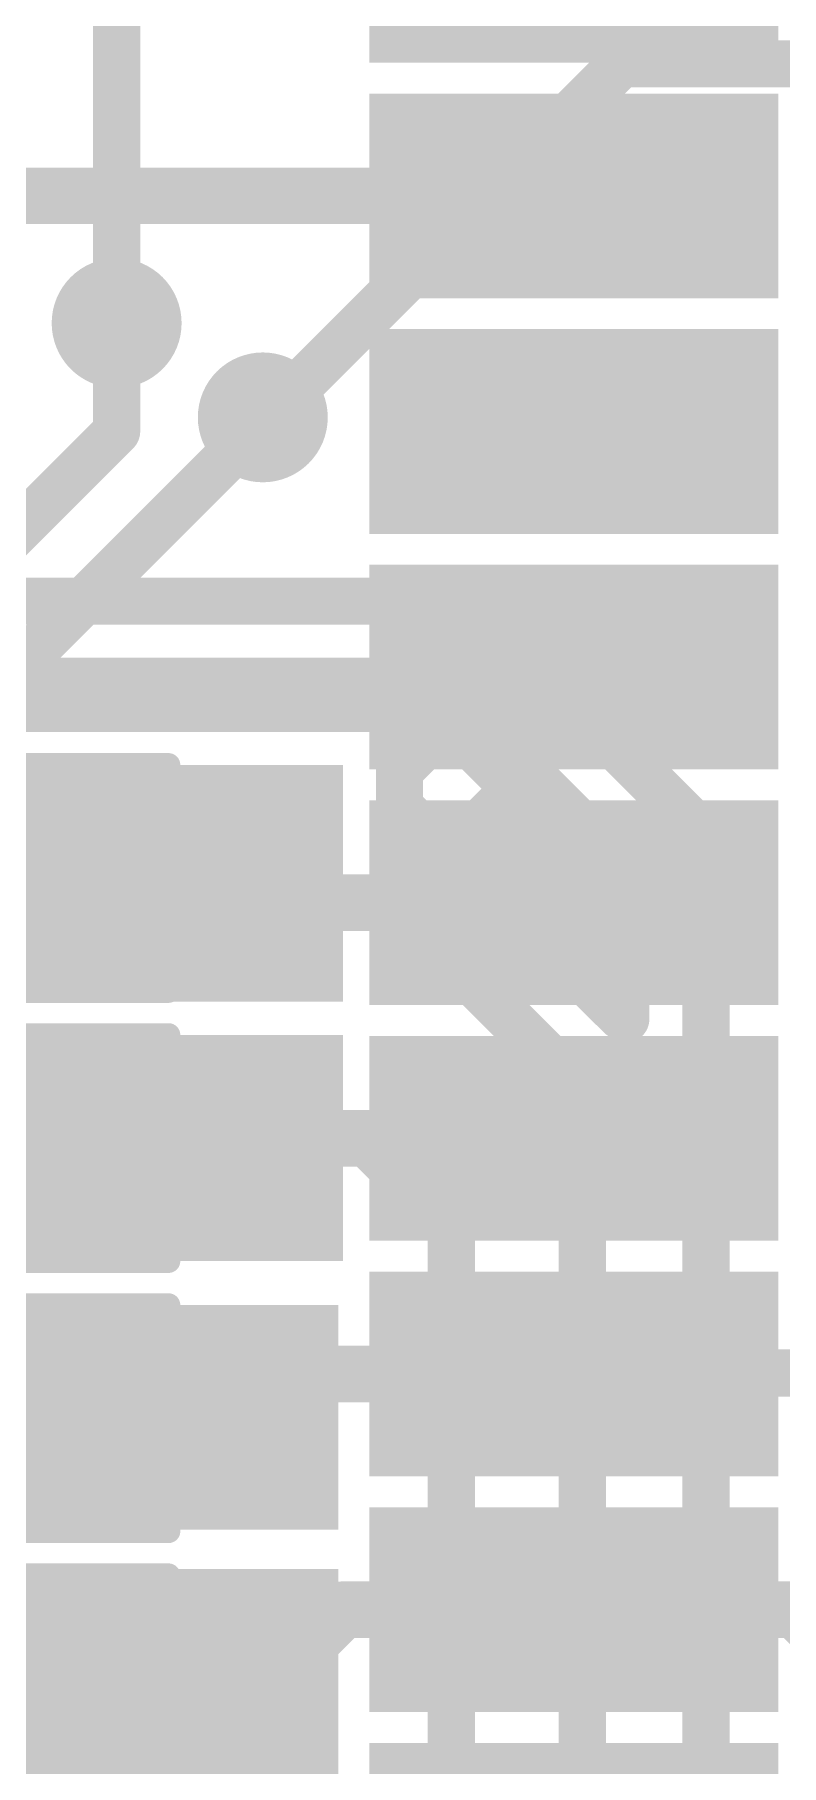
# Model space of a CAD drawing. Header units: millimetres. Extents: x 0.78 to 3.29, y 2.96 to 5.31.
# Drawn here: x 1.9346 to 2.093, y 4.29 to 4.6572 of the extents above; entities that cross this region are included whole.
import ezdxf

# ---------------------------------------------------------------- set-up
doc = ezdxf.new("R2010")
doc.units = ezdxf.units.MM
doc.header["$MEASUREMENT"] = 0
for name, color, linetype in [('BottomLayer', 5, 'Continuous'), ('BottomOverlay', 54, 'Continuous'), ('BottomPaste', 16, 'Continuous'), ('BottomSolder', 6, 'Continuous'), ('MultiLayer', 9, 'Continuous'), ('TopLayer', 1, 'Continuous'), ('TopPaste', 8, 'Continuous'), ('TopSolder', 216, 'Continuous'), ('ViaHoleLayer', 16, 'Continuous')]:
    doc.layers.add(name, color=color, linetype=linetype)

# ---------------------------------------------------------------- blocks, each defined once
blk = doc.blocks.new('ESP32_WROOM_32_70')
at = {"layer": 'TopLayer'}
for points in [[(0.62992, -0.16772), (0.70866, -0.16772), (0.62992, -0.13228), (0.70866, -0.13228)], [(0.62992, -0.21772), (0.70866, -0.21772), (0.62992, -0.18228), (0.70866, -0.18228)], [(0.62992, -0.26772), (0.70866, -0.26772), (0.62992, -0.23228), (0.70866, -0.23228)], [(0.62992, -0.31772), (0.70866, -0.31772), (0.62992, -0.28228), (0.70866, -0.28228)], [(0.62992, -0.36772), (0.70866, -0.36772), (0.62992, -0.33228), (0.70866, -0.33228)], [(0.62992, -0.41772), (0.70866, -0.41772), (0.62992, -0.38228), (0.70866, -0.38228)], [(0.62992, -0.46772), (0.70866, -0.46772), (0.62992, -0.43228), (0.70866, -0.43228)], [(0.62992, -0.51772), (0.70866, -0.51772), (0.62992, -0.48228), (0.70866, -0.48228)], [(0.62992, -0.56772), (0.70866, -0.56772), (0.62992, -0.53228), (0.70866, -0.53228)]]:
    blk.add_solid(points, dxfattribs=at)
at = {"layer": 'TopPaste'}
for points in [[(0.62992, -0.16772), (0.70866, -0.16772), (0.62992, -0.13228), (0.70866, -0.13228)], [(0.62992, -0.21772), (0.70866, -0.21772), (0.62992, -0.18228), (0.70866, -0.18228)], [(0.62992, -0.26772), (0.70866, -0.26772), (0.62992, -0.23228), (0.70866, -0.23228)], [(0.62992, -0.31772), (0.70866, -0.31772), (0.62992, -0.28228), (0.70866, -0.28228)], [(0.62992, -0.36772), (0.70866, -0.36772), (0.62992, -0.33228), (0.70866, -0.33228)], [(0.62992, -0.41772), (0.70866, -0.41772), (0.62992, -0.38228), (0.70866, -0.38228)], [(0.62992, -0.46772), (0.70866, -0.46772), (0.62992, -0.43228), (0.70866, -0.43228)], [(0.62992, -0.51772), (0.70866, -0.51772), (0.62992, -0.48228), (0.70866, -0.48228)], [(0.62992, -0.56772), (0.70866, -0.56772), (0.62992, -0.53228), (0.70866, -0.53228)]]:
    blk.add_solid(points, dxfattribs=at)
at = {"layer": 'TopSolder'}
for points in [[(0.62592, -0.17172), (0.71266, -0.17172), (0.62592, -0.12828), (0.71266, -0.12828)], [(0.62592, -0.22172), (0.71266, -0.22172), (0.62592, -0.17828), (0.71266, -0.17828)], [(0.62592, -0.27172), (0.71266, -0.27172), (0.62592, -0.22828), (0.71266, -0.22828)], [(0.62592, -0.32172), (0.71266, -0.32172), (0.62592, -0.27828), (0.71266, -0.27828)], [(0.62592, -0.37172), (0.71266, -0.37172), (0.62592, -0.32828), (0.71266, -0.32828)], [(0.62592, -0.42172), (0.71266, -0.42172), (0.62592, -0.37828), (0.71266, -0.37828)], [(0.62592, -0.47172), (0.71266, -0.47172), (0.62592, -0.42828), (0.71266, -0.42828)], [(0.62592, -0.52172), (0.71266, -0.52172), (0.62592, -0.47828), (0.71266, -0.47828)], [(0.62592, -0.57172), (0.71266, -0.57172), (0.62592, -0.52828), (0.71266, -0.52828)]]:
    blk.add_solid(points, dxfattribs=at)
blk = doc.blocks.new('R__0603_B_84')
at = {"layer": 'BottomLayer'}
for points in [[(-0.045, 0.0175), (-0.045, -0.0175), (-0.015, 0.0175), (-0.015, -0.0175)], [(0.015, 0.0175), (0.015, -0.0175), (0.045, 0.0175), (0.045, -0.0175)]]:
    blk.add_solid(points, dxfattribs=at)
at = {"layer": 'BottomOverlay', "const_width": 0.005}
for points in [[(-0.05, -0.024), (-0.05, 0.024)], [(-0.05, 0.024), (-0.016, 0.024)], [(0.016, 0.024), (0.05, 0.024)], [(0.05, -0.024), (0.05, 0.024)], [(-0.05, -0.024), (-0.016, -0.024)], [(0.016, -0.024), (0.05, -0.024)]]:
    blk.add_lwpolyline(points, dxfattribs=at)
at = {"layer": 'BottomOverlay', "const_width": 0.0025}
for points in [[(-0.05125, 0.024, 1), (-0.04875, 0.024, 1)], [(-0.05125, 0.024, 1), (-0.04875, 0.024, 1)], [(-0.01725, 0.024, 1), (-0.01475, 0.024, 1)], [(0.01475, 0.024, 1), (0.01725, 0.024, 1)], [(0.04875, 0.024, 1), (0.05125, 0.024, 1)], [(0.04875, 0.024, 1), (0.05125, 0.024, 1)], [(-0.05125, -0.024, 1), (-0.04875, -0.024, 1)], [(-0.05125, -0.024, 1), (-0.04875, -0.024, 1)], [(-0.01725, -0.024, 1), (-0.01475, -0.024, 1)], [(0.01475, -0.024, 1), (0.01725, -0.024, 1)], [(0.04875, -0.024, 1), (0.05125, -0.024, 1)], [(0.04875, -0.024, 1), (0.05125, -0.024, 1)]]:
    blk.add_lwpolyline(points, format="xyb", close=True, dxfattribs=at)
at = {"layer": 'BottomPaste'}
for points in [[(-0.045, 0.0175), (-0.045, -0.0175), (-0.015, 0.0175), (-0.015, -0.0175)], [(0.015, 0.0175), (0.015, -0.0175), (0.045, 0.0175), (0.045, -0.0175)]]:
    blk.add_solid(points, dxfattribs=at)
at = {"layer": 'BottomSolder'}
for points in [[(-0.049, 0.0215), (-0.049, -0.0215), (-0.011, 0.0215), (-0.011, -0.0215)], [(0.011, 0.0215), (0.011, -0.0215), (0.049, 0.0215), (0.049, -0.0215)]]:
    blk.add_solid(points, dxfattribs=at)
blk = doc.blocks.new('R__0603_B_85')
at = {"layer": 'BottomLayer'}
for points in [[(-0.045, 0.0175), (-0.045, -0.0175), (-0.015, 0.0175), (-0.015, -0.0175)], [(0.015, 0.0175), (0.015, -0.0175), (0.045, 0.0175), (0.045, -0.0175)]]:
    blk.add_solid(points, dxfattribs=at)
at = {"layer": 'BottomOverlay', "const_width": 0.005}
for points in [[(-0.05, -0.024), (-0.05, 0.024)], [(-0.05, 0.024), (-0.016, 0.024)], [(0.016, 0.024), (0.05, 0.024)], [(0.05, -0.024), (0.05, 0.024)], [(-0.05, -0.024), (-0.016, -0.024)], [(0.016, -0.024), (0.05, -0.024)]]:
    blk.add_lwpolyline(points, dxfattribs=at)
at = {"layer": 'BottomOverlay', "const_width": 0.0025}
for points in [[(-0.05125, 0.024, 1), (-0.04875, 0.024, 1)], [(-0.05125, 0.024, 1), (-0.04875, 0.024, 1)], [(-0.01725, 0.024, 1), (-0.01475, 0.024, 1)], [(0.01475, 0.024, 1), (0.01725, 0.024, 1)], [(0.04875, 0.024, 1), (0.05125, 0.024, 1)], [(0.04875, 0.024, 1), (0.05125, 0.024, 1)], [(-0.05125, -0.024, 1), (-0.04875, -0.024, 1)], [(-0.05125, -0.024, 1), (-0.04875, -0.024, 1)], [(-0.01725, -0.024, 1), (-0.01475, -0.024, 1)], [(0.01475, -0.024, 1), (0.01725, -0.024, 1)], [(0.04875, -0.024, 1), (0.05125, -0.024, 1)], [(0.04875, -0.024, 1), (0.05125, -0.024, 1)]]:
    blk.add_lwpolyline(points, format="xyb", close=True, dxfattribs=at)
at = {"layer": 'BottomPaste'}
for points in [[(-0.045, 0.0175), (-0.045, -0.0175), (-0.015, 0.0175), (-0.015, -0.0175)], [(0.015, 0.0175), (0.015, -0.0175), (0.045, 0.0175), (0.045, -0.0175)]]:
    blk.add_solid(points, dxfattribs=at)
at = {"layer": 'BottomSolder'}
for points in [[(-0.049, 0.0215), (-0.049, -0.0215), (-0.011, 0.0215), (-0.011, -0.0215)], [(0.011, 0.0215), (0.011, -0.0215), (0.049, 0.0215), (0.049, -0.0215)]]:
    blk.add_solid(points, dxfattribs=at)
blk = doc.blocks.new('R__0603_B_86')
at = {"layer": 'BottomLayer'}
for points in [[(-0.045, 0.0175), (-0.045, -0.0175), (-0.015, 0.0175), (-0.015, -0.0175)], [(0.015, 0.0175), (0.015, -0.0175), (0.045, 0.0175), (0.045, -0.0175)]]:
    blk.add_solid(points, dxfattribs=at)
at = {"layer": 'BottomOverlay', "const_width": 0.005}
for points in [[(-0.05, -0.024), (-0.05, 0.024)], [(-0.05, 0.024), (-0.016, 0.024)], [(0.016, 0.024), (0.05, 0.024)], [(0.05, -0.024), (0.05, 0.024)], [(-0.05, -0.024), (-0.016, -0.024)], [(0.016, -0.024), (0.05, -0.024)]]:
    blk.add_lwpolyline(points, dxfattribs=at)
at = {"layer": 'BottomOverlay', "const_width": 0.0025}
for points in [[(-0.05125, 0.024, 1), (-0.04875, 0.024, 1)], [(-0.05125, 0.024, 1), (-0.04875, 0.024, 1)], [(-0.01725, 0.024, 1), (-0.01475, 0.024, 1)], [(0.01475, 0.024, 1), (0.01725, 0.024, 1)], [(0.04875, 0.024, 1), (0.05125, 0.024, 1)], [(0.04875, 0.024, 1), (0.05125, 0.024, 1)], [(-0.05125, -0.024, 1), (-0.04875, -0.024, 1)], [(-0.05125, -0.024, 1), (-0.04875, -0.024, 1)], [(-0.01725, -0.024, 1), (-0.01475, -0.024, 1)], [(0.01475, -0.024, 1), (0.01725, -0.024, 1)], [(0.04875, -0.024, 1), (0.05125, -0.024, 1)], [(0.04875, -0.024, 1), (0.05125, -0.024, 1)]]:
    blk.add_lwpolyline(points, format="xyb", close=True, dxfattribs=at)
at = {"layer": 'BottomPaste'}
for points in [[(-0.045, 0.0175), (-0.045, -0.0175), (-0.015, 0.0175), (-0.015, -0.0175)], [(0.015, 0.0175), (0.015, -0.0175), (0.045, 0.0175), (0.045, -0.0175)]]:
    blk.add_solid(points, dxfattribs=at)
at = {"layer": 'BottomSolder'}
for points in [[(-0.049, 0.0215), (-0.049, -0.0215), (-0.011, 0.0215), (-0.011, -0.0215)], [(0.011, 0.0215), (0.011, -0.0215), (0.049, 0.0215), (0.049, -0.0215)]]:
    blk.add_solid(points, dxfattribs=at)
blk = doc.blocks.new('R__0603_B_87')
at = {"layer": 'BottomLayer'}
for points in [[(-0.045, 0.0175), (-0.045, -0.0175), (-0.015, 0.0175), (-0.015, -0.0175)], [(0.015, 0.0175), (0.015, -0.0175), (0.045, 0.0175), (0.045, -0.0175)]]:
    blk.add_solid(points, dxfattribs=at)
at = {"layer": 'BottomOverlay', "const_width": 0.005}
for points in [[(-0.05, -0.024), (-0.05, 0.024)], [(-0.05, 0.024), (-0.016, 0.024)], [(0.016, 0.024), (0.05, 0.024)], [(0.05, -0.024), (0.05, 0.024)], [(-0.05, -0.024), (-0.016, -0.024)], [(0.016, -0.024), (0.05, -0.024)]]:
    blk.add_lwpolyline(points, dxfattribs=at)
at = {"layer": 'BottomOverlay', "const_width": 0.0025}
for points in [[(-0.05125, 0.024, 1), (-0.04875, 0.024, 1)], [(-0.05125, 0.024, 1), (-0.04875, 0.024, 1)], [(-0.01725, 0.024, 1), (-0.01475, 0.024, 1)], [(0.01475, 0.024, 1), (0.01725, 0.024, 1)], [(0.04875, 0.024, 1), (0.05125, 0.024, 1)], [(0.04875, 0.024, 1), (0.05125, 0.024, 1)], [(-0.05125, -0.024, 1), (-0.04875, -0.024, 1)], [(-0.05125, -0.024, 1), (-0.04875, -0.024, 1)], [(-0.01725, -0.024, 1), (-0.01475, -0.024, 1)], [(0.01475, -0.024, 1), (0.01725, -0.024, 1)], [(0.04875, -0.024, 1), (0.05125, -0.024, 1)], [(0.04875, -0.024, 1), (0.05125, -0.024, 1)]]:
    blk.add_lwpolyline(points, format="xyb", close=True, dxfattribs=at)
at = {"layer": 'BottomPaste'}
for points in [[(-0.045, 0.0175), (-0.045, -0.0175), (-0.015, 0.0175), (-0.015, -0.0175)], [(0.015, 0.0175), (0.015, -0.0175), (0.045, 0.0175), (0.045, -0.0175)]]:
    blk.add_solid(points, dxfattribs=at)
at = {"layer": 'BottomSolder'}
for points in [[(-0.049, 0.0215), (-0.049, -0.0215), (-0.011, 0.0215), (-0.011, -0.0215)], [(0.011, 0.0215), (0.011, -0.0215), (0.049, 0.0215), (0.049, -0.0215)]]:
    blk.add_solid(points, dxfattribs=at)

msp = doc.modelspace()

# ---------------------------------------------------------------- linework, layer by layer
at = {"layer": 'BottomLayer', "const_width": 0.01}
for points in [[(1.952, 4.596), (1.952, 4.669)], [(1.9835, 4.5755), (2.059, 4.651)], [(2.059, 4.651), (2.29834, 4.651)], [(1.916, 4.537), (2.027, 4.537)], [(2.027, 4.537), (2.077, 4.487)], [(1.916, 4.52), (2.01996, 4.52)], [(1.92881, 4.52), (1.93455, 4.51426)], [(1.9404, 4.51426), (1.94613, 4.52)], [(1.9571, 4.52), (1.96283, 4.51426)], [(1.96868, 4.51426), (1.97442, 4.52)], [(1.98538, 4.52), (1.99112, 4.51426)], [(1.99696, 4.51426), (2.0027, 4.52)], [(2.01367, 4.52), (2.06, 4.47367)], [(2.01996, 4.52), (2.06, 4.47996)], [(1.917, 4.51426), (2.012, 4.51426)], [(2.012, 4.50102), (2.02547, 4.51449)], [(2.012, 4.48996), (2.012, 4.51426)], [(2.02357, 4.4843), (2.03961, 4.50035)], [(2.012, 4.49338), (2.01628, 4.4891)], [(2.077, 4.12), (2.077, 4.487)], [(2.02287, 4.485), (2.05887, 4.44901)], [(2.03771, 4.47016), (2.05376, 4.4862)], [(2.06, 4.44834), (2.06, 4.47996)], [(1.943, 4.47826), (1.97803, 4.47826)], [(1.97803, 4.47826), (1.98329, 4.473)], [(1.98329, 4.473), (2.01083, 4.473)], [(2.01083, 4.473), (2.04978, 4.43405)], [(2.05186, 4.45602), (2.06, 4.46416)], [(2.05078, 3.853), (2.05078, 4.43405)], [(1.98329, 4.423), (2.004, 4.423)], [(2.004, 4.423), (2.023, 4.404)], [(2.023, 4.12), (2.023, 4.404)], [(1.98169, 4.3746), (1.98329, 4.373)]]:
    msp.add_lwpolyline(points, dxfattribs=at)
at = {"layer": 'BottomLayer'}
for points, const_width in [([(2.0565, 4.651, 1), (2.0615, 4.651, 1)], 0.005), ([(2.0565, 4.651, 1), (2.0615, 4.651, 1)], 0.005), ([(1.94511, 4.596, 1), (1.95889, 4.596, 1)], 0.01378), ([(1.9495, 4.596, 1), (1.9545, 4.596, 1)], 0.005), ([(1.97611, 4.576, 1), (1.98989, 4.576, 1)], 0.01378), ([(1.981, 4.5755, 1), (1.986, 4.5755, 1)], 0.005), ([(2.0245, 4.537, 1), (2.0295, 4.537, 1)], 0.005), ([(2.0245, 4.537, 1), (2.0295, 4.537, 1)], 0.005), ([(1.94363, 4.52, 1), (1.94863, 4.52, 1)], 0.005), ([(1.9546, 4.52, 1), (1.9596, 4.52, 1)], 0.005), ([(1.97192, 4.52, 1), (1.97691, 4.52, 1)], 0.005), ([(1.98288, 4.52, 1), (1.98788, 4.52, 1)], 0.005), ([(2.0002, 4.52, 1), (2.0052, 4.52, 1)], 0.005), ([(2.01117, 4.52, 1), (2.01617, 4.52, 1)], 0.005), ([(2.01746, 4.52, 1), (2.02246, 4.52, 1)], 0.005), ([(2.01746, 4.52, 1), (2.02246, 4.52, 1)], 0.005), ([(1.93205, 4.51426, 1), (1.93705, 4.51426, 1)], 0.005), ([(1.9379, 4.51426, 1), (1.9429, 4.51426, 1)], 0.005), ([(1.96033, 4.51426, 1), (1.96533, 4.51426, 1)], 0.005), ([(1.96618, 4.51426, 1), (1.97118, 4.51426, 1)], 0.005), ([(1.98862, 4.51426, 1), (1.99362, 4.51426, 1)], 0.005), ([(1.99446, 4.51426, 1), (1.99946, 4.51426, 1)], 0.005), ([(2.0095, 4.51426, 1), (2.0145, 4.51426, 1)], 0.005), ([(2.0095, 4.51426, 1), (2.0145, 4.51426, 1)], 0.005), ([(2.02297, 4.51449, 1), (2.02797, 4.51449, 1)], 0.005), ([(2.0095, 4.50102, 1), (2.0145, 4.50102, 1)], 0.005), ([(2.03711, 4.50035, 1), (2.04211, 4.50035, 1)], 0.005), ([(2.0095, 4.49338, 1), (2.0145, 4.49338, 1)], 0.005), ([(2.0095, 4.48996, 1), (2.0145, 4.48996, 1)], 0.005), ([(2.0095, 4.48996, 1), (2.0145, 4.48996, 1)], 0.005), ([(2.0095, 4.48996, 1), (2.0145, 4.48996, 1)], 0.005), ([(2.01378, 4.4891, 1), (2.01878, 4.4891, 1)], 0.005), ([(2.0745, 4.487, 1), (2.0795, 4.487, 1)], 0.005), ([(2.0745, 4.487, 1), (2.0795, 4.487, 1)], 0.005), ([(2.02035, 4.48502, 1), (2.02535, 4.48502, 1)], 0.005), ([(2.02037, 4.485, 1), (2.02537, 4.485, 1)], 0.005), ([(2.02037, 4.485, 1), (2.02537, 4.485, 1)], 0.005), ([(2.02107, 4.4843, 1), (2.02607, 4.4843, 1)], 0.005), ([(2.05126, 4.4862, 1), (2.05626, 4.4862, 1)], 0.005), ([(1.9764, 4.473, 1), (1.99018, 4.473, 1)], 0.01378), ([(2.0575, 4.47996, 1), (2.0625, 4.47996, 1)], 0.005), ([(2.0575, 4.47996, 1), (2.0625, 4.47996, 1)], 0.005), ([(1.9405, 4.47826, 1), (1.9455, 4.47826, 1)], 0.005), ([(1.97553, 4.47826, 1), (1.98053, 4.47826, 1)], 0.005), ([(1.97553, 4.47826, 1), (1.98053, 4.47826, 1)], 0.005), ([(1.98079, 4.473, 1), (1.98579, 4.473, 1)], 0.005), ([(1.98079, 4.473, 1), (1.98579, 4.473, 1)], 0.005), ([(2.00833, 4.473, 1), (2.01333, 4.473, 1)], 0.005), ([(2.00833, 4.473, 1), (2.01333, 4.473, 1)], 0.005), ([(2.0575, 4.47367, 1), (2.0625, 4.47367, 1)], 0.005), ([(2.03521, 4.47016, 1), (2.04021, 4.47016, 1)], 0.005), ([(2.0575, 4.46416, 1), (2.0625, 4.46416, 1)], 0.005), ([(2.04936, 4.45602, 1), (2.05436, 4.45602, 1)], 0.005), ([(2.05637, 4.44901, 1), (2.06137, 4.44901, 1)], 0.005), ([(2.0575, 4.44834, 1), (2.0625, 4.44834, 1)], 0.005), ([(1.9764, 4.423, 1), (1.99018, 4.423, 1)], 0.01378), ([(2.04728, 4.43405, 1), (2.05228, 4.43405, 1)], 0.005), ([(2.04828, 4.43405, 1), (2.05328, 4.43405, 1)], 0.005), ([(1.98079, 4.423, 1), (1.98579, 4.423, 1)], 0.005), ([(2.0015, 4.423, 1), (2.0065, 4.423, 1)], 0.005), ([(2.0015, 4.423, 1), (2.0065, 4.423, 1)], 0.005), ([(2.0205, 4.404, 1), (2.0255, 4.404, 1)], 0.005), ([(2.0205, 4.404, 1), (2.0255, 4.404, 1)], 0.005), ([(1.9764, 4.373, 1), (1.99018, 4.373, 1)], 0.01378), ([(1.97919, 4.3746, 1), (1.98419, 4.3746, 1)], 0.005), ([(1.98079, 4.373, 1), (1.98579, 4.373, 1)], 0.005), ([(1.97711, 4.307, 1), (1.99089, 4.307, 1)], 0.01378)]:
    msp.add_lwpolyline(points, format="xyb", close=True, dxfattribs=dict(at, const_width=const_width))
at = {"layer": 'BottomLayer', "const_width": 0.01}
for points in [[(2.012, 4.48996, -0.181528), (2.02287, 4.485)], [(2.012, 4.48996, -0.181117), (2.02285, 4.48502)]]:
    msp.add_lwpolyline(points, format="xyb", dxfattribs=at)
at = {"layer": 'BottomLayer'}
for points in [[(1.929, 4.452), (2, 4.452), (1.929, 4.50226), (2, 4.50226)], [(1.927, 4.397), (2, 4.397), (1.927, 4.44495), (2, 4.44495)], [(1.927, 4.34), (1.999, 4.34), (1.927, 4.38763), (1.999, 4.38763)], [(1.926, 4.284), (1.999, 4.284), (1.926, 4.33163), (1.999, 4.33163)]]:
    msp.add_solid(points, dxfattribs=at)
at = {"layer": 'MultiLayer', "const_width": 0.01378}
for points in [[(1.94511, 4.596, 1), (1.95889, 4.596, 1)], [(1.97611, 4.576, 1), (1.98989, 4.576, 1)], [(1.9764, 4.473, 1), (1.99018, 4.473, 1)], [(1.9764, 4.423, 1), (1.99018, 4.423, 1)], [(1.9764, 4.373, 1), (1.99018, 4.373, 1)], [(1.97711, 4.307, 1), (1.99089, 4.307, 1)]]:
    msp.add_lwpolyline(points, format="xyb", close=True, dxfattribs=at)
at = {"layer": 'TopLayer'}
for points, const_width in [([(1.81165, 4.623), (2.049, 4.623)], 0.012), ([(1.952, 4.573), (1.952, 4.596)], 0.01), ([(1.913, 4.505), (1.9835, 4.5755)], 0.01), ([(1.89, 4.511), (1.952, 4.573)], 0.01), ([(1.98329, 4.473), (2.049, 4.473)], 0.012), ([(1.98329, 4.423), (2.049, 4.423)], 0.012), ([(1.98329, 4.373), (2.049, 4.373)], 0.012), ([(2.049, 4.373), (2.04922, 4.37322)], 0.01), ([(2.04922, 4.37322), (2.10022, 4.37322)], 0.01), ([(1.984, 4.307), (2, 4.323)], 0.012), ([(2, 4.323), (2.049, 4.323)], 0.012), ([(2.049, 4.323), (2.096, 4.323)], 0.012), ([(2.096, 4.323), (2.16, 4.259)], 0.012), ([(1.913, 4.319), (1.984, 4.248)], 0.01)]:
    msp.add_lwpolyline(points, dxfattribs=dict(at, const_width=const_width))
for points, const_width in [([(2.046, 4.623, 1), (2.052, 4.623, 1)], 0.006), ([(1.94511, 4.596, 1), (1.95889, 4.596, 1)], 0.01378), ([(1.9495, 4.596, 1), (1.9545, 4.596, 1)], 0.005), ([(1.97611, 4.576, 1), (1.98989, 4.576, 1)], 0.01378), ([(1.981, 4.5755, 1), (1.986, 4.5755, 1)], 0.005), ([(1.9495, 4.573, 1), (1.9545, 4.573, 1)], 0.005), ([(1.9495, 4.573, 1), (1.9545, 4.573, 1)], 0.005), ([(1.9764, 4.473, 1), (1.99018, 4.473, 1)], 0.01378), ([(1.98029, 4.473, 1), (1.98629, 4.473, 1)], 0.006), ([(2.046, 4.473, 1), (2.052, 4.473, 1)], 0.006), ([(1.9764, 4.423, 1), (1.99018, 4.423, 1)], 0.01378), ([(1.98029, 4.423, 1), (1.98629, 4.423, 1)], 0.006), ([(2.046, 4.423, 1), (2.052, 4.423, 1)], 0.006), ([(1.9764, 4.373, 1), (1.99018, 4.373, 1)], 0.01378), ([(1.98029, 4.373, 1), (1.98629, 4.373, 1)], 0.006), ([(2.046, 4.373, 1), (2.052, 4.373, 1)], 0.006), ([(2.0465, 4.373, 1), (2.0515, 4.373, 1)], 0.005), ([(2.04672, 4.37322, 1), (2.05172, 4.37322, 1)], 0.005), ([(2.04672, 4.37322, 1), (2.05172, 4.37322, 1)], 0.005), ([(1.997, 4.323, 1), (2.003, 4.323, 1)], 0.006), ([(1.997, 4.323, 1), (2.003, 4.323, 1)], 0.006), ([(2.046, 4.323, 1), (2.052, 4.323, 1)], 0.006), ([(2.046, 4.323, 1), (2.052, 4.323, 1)], 0.006), ([(2.093, 4.323, 1), (2.099, 4.323, 1)], 0.006), ([(2.093, 4.323, 1), (2.099, 4.323, 1)], 0.006), ([(1.97711, 4.307, 1), (1.99089, 4.307, 1)], 0.01378), ([(1.981, 4.307, 1), (1.987, 4.307, 1)], 0.006)]:
    msp.add_lwpolyline(points, format="xyb", close=True, dxfattribs=dict(at, const_width=const_width))
at = {"layer": 'ViaHoleLayer', "const_width": 0.00591}
for points in [[(1.94905, 4.596, 1), (1.95495, 4.596, 1)], [(1.98005, 4.576, 1), (1.98595, 4.576, 1)], [(1.98034, 4.473, 1), (1.98624, 4.473, 1)], [(1.98034, 4.423, 1), (1.98624, 4.423, 1)], [(1.98034, 4.373, 1), (1.98624, 4.373, 1)], [(1.98105, 4.307, 1), (1.98695, 4.307, 1)]]:
    msp.add_lwpolyline(points, format="xyb", close=True, dxfattribs=at)

# ---------------------------------------------------------------- block references
at = {"rotation": 360}
for name, p in [('ESP32_WROOM_32_70', (1.37971, 4.823)), ('R__0603_B_86', (1.913, 4.42095)), ('R__0603_B_85', (1.913, 4.36363))]:
    msp.add_blockref(name, p, dxfattribs=at)
for name, p in [('R__0603_B_87', (1.913, 4.47826)), ('R__0603_B_84', (1.913, 4.30632))]:
    msp.add_blockref(name, p)

doc.saveas('drawing.dxf')
